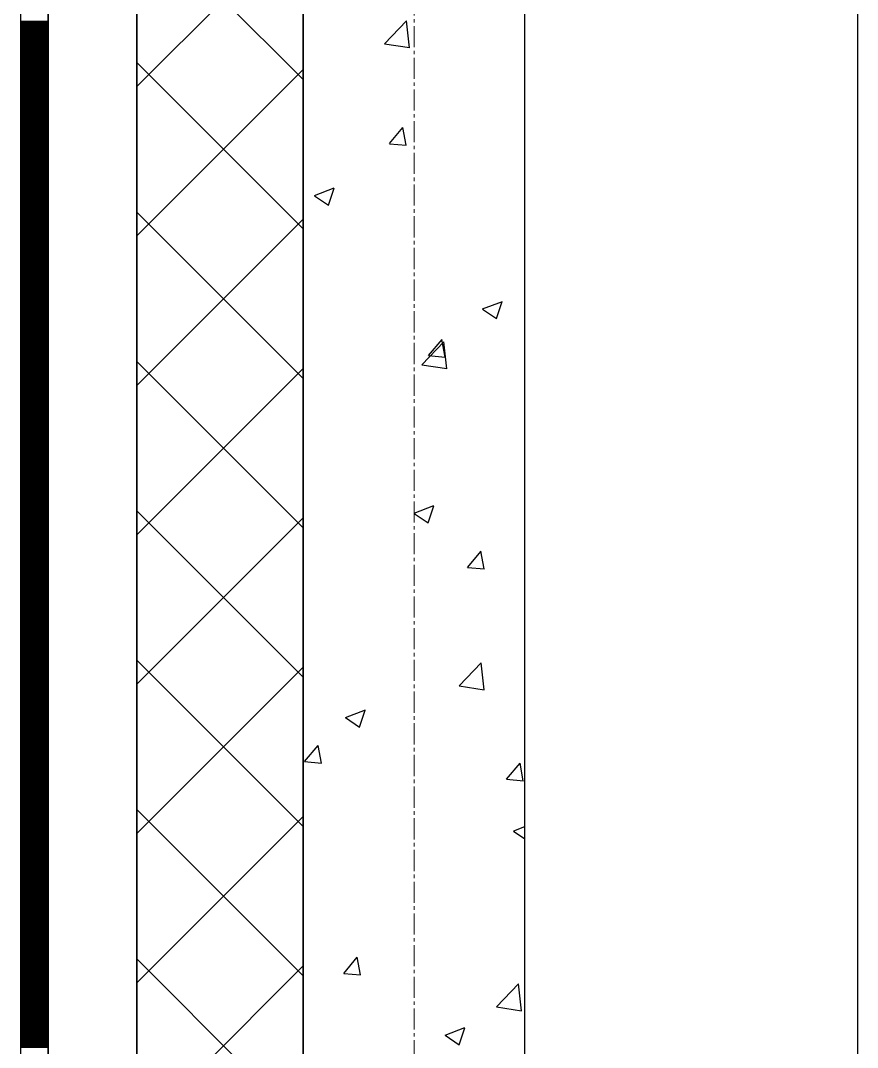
# Model space of a CAD drawing. Header units: millimetres. Extents: x -231292 to 573618, y -153144 to 564035.
# Drawn here: x 8548 to 9303, y 243517 to 244443 of the extents above; entities that cross this region are included whole.
import ezdxf

# ---------------------------------------------------------------- set-up
doc = ezdxf.new("R2010")
doc.units = ezdxf.units.MM
doc.linetypes.add('CENTER2', pattern=[28.575, 19.05, -3.175, 3.175, -3.175])
doc.layers.get('0').update_dxf_attribs({"color": 250})
for name, color, linetype, lineweight in [('АР_Стены ПЕНОблок', 250, 'Continuous', 20), ('АР_Тонкая', 250, 'Continuous', 5), ('АР_Утеплитель', 250, 'Continuous', 0), ('АР_Штриховка', 250, 'Continuous', 0), ('РД_Оси_100', 250, 'Continuous', 0)]:
    doc.layers.add(name, color=color, linetype=linetype, lineweight=lineweight)
doc.layers.add('КР_Балки-0.5', color=60, linetype='Continuous', lineweight=50, plot=False)

# ---------------------------------------------------------------- blocks, each defined once
blk = doc.blocks.new('оси_рен')
at = {"layer": 'РД_Оси_100', "color": 251, "linetype": 'CENTER2', "true_color": 0x636466}
blk.add_line((1195652.916, 135558.25), (1195652.916, 223268.25), dxfattribs=at)

msp = doc.modelspace()

# ---------------------------------------------------------------- linework, layer by layer
at = {"layer": 'АР_Стены ПЕНОблок', "color": 18, "linetype": 'Continuous', "lineweight": 25, "true_color": 0x000000}
for p, q in [((8803.243, 263866.253), (8803.243, 187666.253)), ((9003.243, 187666.253), (9003.243, 263866.253))]:
    msp.add_line(p, q, dxfattribs=at)
at = {"layer": 'АР_Тонкая', "color": 18, "linetype": 'Continuous', "lineweight": 25, "true_color": 0x000000}
for p, q in [((8548.243, 263866.253), (8548.243, 187666.253)), ((8573.243, 263866.253), (8573.243, 187666.253)), ((8573.243, 187666.253), (8573.243, 263866.253)), ((8653.243, 187666.253), (8653.243, 263866.253))]:
    msp.add_line(p, q, dxfattribs=at)
at = {"layer": 'АР_Утеплитель', "color": 18, "linetype": 'Continuous', "lineweight": 25, "true_color": 0x000000}
for p, q in [((8653.243, 263866.253), (8653.243, 187666.253)), ((8803.243, 187666.253), (8803.243, 263866.253))]:
    msp.add_line(p, q, dxfattribs=at)
at = {"layer": 'АР_Штриховка', "color": 18, "linetype": 'Continuous', "lineweight": 25, "true_color": 0x000000}
for p, q in [((8803.243, 244389.382), (8653.243, 244539.382)), ((8653.243, 244383.095), (8803.243, 244533.095)), ((8548.243, 244442.002), (8573.243, 244442.002)), ((8548.243, 244441.002), (8573.243, 244441.002)), ((8548.243, 244440.002), (8573.243, 244440.002)), ((8548.243, 244439.002), (8573.243, 244439.002)), ((8548.243, 244438.002), (8573.243, 244438.002)), ((8548.243, 244437.002), (8573.243, 244437.002)), ((8548.243, 244436.002), (8573.243, 244436.002)), ((8548.243, 244435.002), (8573.243, 244435.002)), ((8876.533, 244421.69), (8896.317, 244442.309)), ((8899.111, 244418.185), (8896.305, 244442.308)), ((8548.243, 244434.002), (8573.243, 244434.002)), ((8548.243, 244433.002), (8573.243, 244433.002)), ((8548.243, 244432.002), (8573.243, 244432.002)), ((8548.243, 244431.002), (8573.243, 244431.002)), ((8548.243, 244430.002), (8573.243, 244430.002)), ((8548.243, 244429.002), (8573.243, 244429.002)), ((8548.243, 244428.002), (8573.243, 244428.002)), ((8548.243, 244427.002), (8573.243, 244427.002)), ((8548.243, 244426.002), (8573.243, 244426.002)), ((8548.243, 244425.002), (8573.243, 244425.002)), ((8548.243, 244424.002), (8573.243, 244424.002)), ((8548.243, 244423.002), (8573.243, 244423.002)), ((8548.243, 244422.002), (8573.243, 244422.002)), ((8548.243, 244421.002), (8573.243, 244421.002)), ((8548.243, 244420.002), (8573.243, 244420.002)), ((8548.243, 244419.002), (8573.243, 244419.002)), ((8548.243, 244418.002), (8573.243, 244418.002)), ((8548.243, 244417.002), (8573.243, 244417.002)), ((8548.243, 244416.002), (8573.243, 244416.002)), ((8876.524, 244421.708), (8899.114, 244418.205)), ((8548.243, 244415.002), (8573.243, 244415.002)), ((8548.243, 244414.002), (8573.243, 244414.002)), ((8548.243, 244413.002), (8573.243, 244413.002)), ((8548.243, 244412.002), (8573.243, 244412.002)), ((8548.243, 244411.002), (8573.243, 244411.002)), ((8548.243, 244410.002), (8573.243, 244410.002)), ((8548.243, 244409.002), (8573.243, 244409.002)), ((8548.243, 244408.002), (8573.243, 244408.002)), ((8548.243, 244407.002), (8573.243, 244407.002)), ((8548.243, 244406.002), (8573.243, 244406.002)), ((8548.243, 244405.002), (8573.243, 244405.002)), ((8548.243, 244404.002), (8573.243, 244404.002)), ((8548.243, 244403.002), (8573.243, 244403.002)), ((8548.243, 244402.002), (8573.243, 244402.002)), ((8548.243, 244401.002), (8573.243, 244401.002)), ((8548.243, 244400.002), (8573.243, 244400.002)), ((8548.243, 244399.002), (8573.243, 244399.002)), ((8548.243, 244398.002), (8573.243, 244398.002)), ((8803.243, 244254.678), (8653.243, 244404.678)), ((8653.243, 244248.391), (8803.243, 244398.391)), ((8548.243, 244397.002), (8573.243, 244397.002)), ((8548.243, 244396.002), (8573.243, 244396.002)), ((8548.243, 244395.002), (8573.243, 244395.002)), ((8548.243, 244394.002), (8573.243, 244394.002)), ((8548.243, 244393.002), (8573.243, 244393.002)), ((8548.243, 244392.002), (8573.243, 244392.002)), ((8548.243, 244391.002), (8573.243, 244391.002)), ((8548.243, 244390.002), (8573.243, 244390.002)), ((8548.243, 244389.002), (8573.243, 244389.002)), ((8548.243, 244388.002), (8573.243, 244388.002)), ((8548.243, 244387.002), (8573.243, 244387.002)), ((8548.243, 244386.002), (8573.243, 244386.002)), ((8548.243, 244385.002), (8573.243, 244385.002)), ((8548.243, 244384.002), (8573.243, 244384.002)), ((8548.243, 244383.002), (8573.243, 244383.002)), ((8548.243, 244382.002), (8573.243, 244382.002)), ((8548.243, 244381.002), (8573.243, 244381.002)), ((8548.243, 244380.002), (8573.243, 244380.002)), ((8548.243, 244379.002), (8573.243, 244379.002)), ((8548.243, 244378.002), (8573.243, 244378.002)), ((8548.243, 244377.002), (8573.243, 244377.002)), ((8548.243, 244376.002), (8573.243, 244376.002)), ((8548.243, 244375.002), (8573.243, 244375.002)), ((8548.243, 244374.002), (8573.243, 244374.002)), ((8548.243, 244373.002), (8573.243, 244373.002)), ((8548.243, 244372.002), (8573.243, 244372.002)), ((8548.243, 244371.002), (8573.243, 244371.002)), ((8548.243, 244370.002), (8573.243, 244370.002)), ((8548.243, 244369.002), (8573.243, 244369.002)), ((8548.243, 244368.002), (8573.243, 244368.002)), ((8548.243, 244367.002), (8573.243, 244367.002)), ((8548.243, 244366.002), (8573.243, 244366.002)), ((8548.243, 244365.002), (8573.243, 244365.002)), ((8548.243, 244364.002), (8573.243, 244364.002)), ((8548.243, 244363.002), (8573.243, 244363.002)), ((8548.243, 244362.002), (8573.243, 244362.002)), ((8548.243, 244361.002), (8573.243, 244361.002)), ((8548.243, 244360.002), (8573.243, 244360.002)), ((8548.243, 244359.002), (8573.243, 244359.002)), ((8548.243, 244358.002), (8573.243, 244358.002)), ((8548.243, 244357.002), (8573.243, 244357.002)), ((8548.243, 244356.002), (8573.243, 244356.002)), ((8548.243, 244355.002), (8573.243, 244355.002)), ((8548.243, 244354.002), (8573.243, 244354.002)), ((8548.243, 244353.002), (8573.243, 244353.002)), ((8548.243, 244352.002), (8573.243, 244352.002)), ((8548.243, 244351.002), (8573.243, 244351.002)), ((8548.243, 244350.002), (8573.243, 244350.002)), ((8548.243, 244349.002), (8573.243, 244349.002)), ((8548.243, 244348.002), (8573.243, 244348.002)), ((8548.243, 244347.002), (8573.243, 244347.002)), ((8548.243, 244346.002), (8573.243, 244346.002)), ((8548.243, 244345.002), (8573.243, 244345.002)), ((8548.243, 244344.002), (8573.243, 244344.002)), ((8548.243, 244343.002), (8573.243, 244343.002)), ((8548.243, 244342.002), (8573.243, 244342.002)), ((8881.002, 244331.631), (8893.247, 244346.225)), ((8896.065, 244330.271), (8893.129, 244346.192)), ((8548.243, 244341.002), (8573.243, 244341.002)), ((8548.243, 244340.002), (8573.243, 244340.002)), ((8548.243, 244339.002), (8573.243, 244339.002)), ((8548.243, 244338.002), (8573.243, 244338.002)), ((8548.243, 244337.002), (8573.243, 244337.002)), ((8548.243, 244336.002), (8573.243, 244336.002)), ((8548.243, 244335.002), (8573.243, 244335.002)), ((8548.243, 244334.002), (8573.243, 244334.002)), ((8548.243, 244333.002), (8573.243, 244333.002)), ((8548.243, 244332.002), (8573.243, 244332.002)), ((8548.243, 244331.002), (8573.243, 244331.002)), ((8548.243, 244330.002), (8573.243, 244330.002)), ((8548.243, 244329.002), (8573.243, 244329.002)), ((8548.243, 244328.002), (8573.243, 244328.002)), ((8548.243, 244327.002), (8573.243, 244327.002)), ((8548.243, 244326.002), (8573.243, 244326.002)), ((8548.243, 244325.002), (8573.243, 244325.002)), ((8548.243, 244324.002), (8573.243, 244324.002)), ((8881.001, 244331.621), (8896.183, 244330.293)), ((8548.243, 244323.002), (8573.243, 244323.002)), ((8548.243, 244322.002), (8573.243, 244322.002)), ((8548.243, 244321.002), (8573.243, 244321.002)), ((8548.243, 244320.002), (8573.243, 244320.002)), ((8548.243, 244319.002), (8573.243, 244319.002)), ((8548.243, 244318.002), (8573.243, 244318.002)), ((8548.243, 244317.002), (8573.243, 244317.002)), ((8548.243, 244316.002), (8573.243, 244316.002)), ((8548.243, 244315.002), (8573.243, 244315.002)), ((8548.243, 244314.002), (8573.243, 244314.002)), ((8548.243, 244313.002), (8573.243, 244313.002)), ((8548.243, 244312.002), (8573.243, 244312.002)), ((8548.243, 244311.002), (8573.243, 244311.002)), ((8548.243, 244310.002), (8573.243, 244310.002)), ((8548.243, 244309.002), (8573.243, 244309.002)), ((8548.243, 244308.002), (8573.243, 244308.002)), ((8548.243, 244307.002), (8573.243, 244307.002)), ((8548.243, 244306.002), (8573.243, 244306.002)), ((8548.243, 244305.002), (8573.243, 244305.002)), ((8548.243, 244304.002), (8573.243, 244304.002)), ((8548.243, 244303.002), (8573.243, 244303.002)), ((8548.243, 244302.002), (8573.243, 244302.002)), ((8548.243, 244301.002), (8573.243, 244301.002)), ((8548.243, 244300.002), (8573.243, 244300.002)), ((8548.243, 244299.002), (8573.243, 244299.002)), ((8548.243, 244298.002), (8573.243, 244298.002)), ((8548.243, 244297.002), (8573.243, 244297.002)), ((8548.243, 244296.002), (8573.243, 244296.002)), ((8548.243, 244295.002), (8573.243, 244295.002)), ((8548.243, 244294.002), (8573.243, 244294.002)), ((8548.243, 244293.002), (8573.243, 244293.002)), ((8548.243, 244292.002), (8573.243, 244292.002)), ((8548.243, 244291.002), (8573.243, 244291.002)), ((8548.243, 244290.002), (8573.243, 244290.002)), ((8548.243, 244289.002), (8573.243, 244289.002)), ((8548.243, 244288.002), (8573.243, 244288.002)), ((8548.243, 244287.002), (8573.243, 244287.002)), ((8813.505, 244284.882), (8831.29, 244291.709)), ((8826.053, 244276.143), (8831.203, 244291.493)), ((8548.243, 244286.002), (8573.243, 244286.002)), ((8548.243, 244285.002), (8573.243, 244285.002)), ((8548.243, 244284.002), (8573.243, 244284.002)), ((8548.243, 244283.002), (8573.243, 244283.002)), ((8548.243, 244282.002), (8573.243, 244282.002)), ((8548.243, 244281.002), (8573.243, 244281.002)), ((8548.243, 244280.002), (8573.243, 244280.002)), ((8548.243, 244279.002), (8573.243, 244279.002)), ((8548.243, 244278.002), (8573.243, 244278.002)), ((8548.243, 244277.002), (8573.243, 244277.002)), ((8813.408, 244284.668), (8826.043, 244276.146)), ((8548.243, 244276.002), (8573.243, 244276.002)), ((8548.243, 244275.002), (8573.243, 244275.002)), ((8548.243, 244274.002), (8573.243, 244274.002)), ((8548.243, 244273.002), (8573.243, 244273.002)), ((8548.243, 244272.002), (8573.243, 244272.002)), ((8548.243, 244271.002), (8573.243, 244271.002)), ((8548.243, 244270.002), (8573.243, 244270.002)), ((8548.243, 244269.002), (8573.243, 244269.002)), ((8548.243, 244268.002), (8573.243, 244268.002)), ((8803.243, 244119.974), (8653.243, 244269.974)), ((8548.243, 244267.002), (8573.243, 244267.002)), ((8548.243, 244266.002), (8573.243, 244266.002)), ((8548.243, 244265.002), (8573.243, 244265.002)), ((8548.243, 244264.002), (8573.243, 244264.002)), ((8548.243, 244263.002), (8573.243, 244263.002)), ((8548.243, 244262.002), (8573.243, 244262.002)), ((8548.243, 244261.002), (8573.243, 244261.002)), ((8548.243, 244260.002), (8573.243, 244260.002)), ((8548.243, 244259.002), (8573.243, 244259.002)), ((8653.243, 244113.687), (8803.243, 244263.687)), ((8548.243, 244258.002), (8573.243, 244258.002)), ((8548.243, 244257.002), (8573.243, 244257.002)), ((8548.243, 244256.002), (8573.243, 244256.002)), ((8548.243, 244255.002), (8573.243, 244255.002)), ((8548.243, 244254.002), (8573.243, 244254.002)), ((8548.243, 244253.002), (8573.243, 244253.002)), ((8548.243, 244252.002), (8573.243, 244252.002)), ((8548.243, 244251.002), (8573.243, 244251.002)), ((8548.243, 244250.002), (8573.243, 244250.002)), ((8548.243, 244249.002), (8573.243, 244249.002)), ((8548.243, 244248.002), (8573.243, 244248.002)), ((8548.243, 244247.002), (8573.243, 244247.002)), ((8548.243, 244246.002), (8573.243, 244246.002)), ((8548.243, 244245.002), (8573.243, 244245.002)), ((8548.243, 244244.002), (8573.243, 244244.002)), ((8548.243, 244243.002), (8573.243, 244243.002)), ((8548.243, 244242.002), (8573.243, 244242.002)), ((8548.243, 244241.002), (8573.243, 244241.002)), ((8548.243, 244240.002), (8573.243, 244240.002)), ((8548.243, 244239.002), (8573.243, 244239.002)), ((8548.243, 244238.002), (8573.243, 244238.002)), ((8548.243, 244237.002), (8573.243, 244237.002)), ((8548.243, 244236.002), (8573.243, 244236.002)), ((8548.243, 244235.002), (8573.243, 244235.002)), ((8548.243, 244234.002), (8573.243, 244234.002)), ((8548.243, 244233.002), (8573.243, 244233.002)), ((8548.243, 244232.002), (8573.243, 244232.002)), ((8548.243, 244231.002), (8573.243, 244231.002)), ((8548.243, 244230.002), (8573.243, 244230.002)), ((8548.243, 244229.002), (8573.243, 244229.002)), ((8548.243, 244228.002), (8573.243, 244228.002)), ((8548.243, 244227.002), (8573.243, 244227.002)), ((8548.243, 244226.002), (8573.243, 244226.002)), ((8548.243, 244225.002), (8573.243, 244225.002)), ((8548.243, 244224.002), (8573.243, 244224.002)), ((8548.243, 244223.002), (8573.243, 244223.002)), ((8548.243, 244222.002), (8573.243, 244222.002)), ((8548.243, 244221.002), (8573.243, 244221.002)), ((8548.243, 244220.002), (8573.243, 244220.002)), ((8548.243, 244219.002), (8573.243, 244219.002)), ((8548.243, 244218.002), (8573.243, 244218.002)), ((8548.243, 244217.002), (8573.243, 244217.002)), ((8548.243, 244216.002), (8573.243, 244216.002)), ((8548.243, 244215.002), (8573.243, 244215.002)), ((8548.243, 244214.002), (8573.243, 244214.002)), ((8548.243, 244213.002), (8573.243, 244213.002)), ((8548.243, 244212.002), (8573.243, 244212.002)), ((8548.243, 244211.002), (8573.243, 244211.002)), ((8548.243, 244210.002), (8573.243, 244210.002)), ((8548.243, 244209.002), (8573.243, 244209.002)), ((8548.243, 244208.002), (8573.243, 244208.002)), ((8548.243, 244207.002), (8573.243, 244207.002)), ((8548.243, 244206.002), (8573.243, 244206.002)), ((8548.243, 244205.002), (8573.243, 244205.002)), ((8548.243, 244204.002), (8573.243, 244204.002)), ((8548.243, 244203.002), (8573.243, 244203.002)), ((8548.243, 244202.002), (8573.243, 244202.002)), ((8548.243, 244201.002), (8573.243, 244201.002)), ((8548.243, 244200.002), (8573.243, 244200.002)), ((8548.243, 244199.002), (8573.243, 244199.002)), ((8548.243, 244198.002), (8573.243, 244198.002)), ((8548.243, 244197.002), (8573.243, 244197.002)), ((8548.243, 244196.002), (8573.243, 244196.002)), ((8548.243, 244195.002), (8573.243, 244195.002)), ((8548.243, 244194.002), (8573.243, 244194.002)), ((8548.243, 244193.002), (8573.243, 244193.002)), ((8548.243, 244192.002), (8573.243, 244192.002)), ((8548.243, 244191.002), (8573.243, 244191.002)), ((8548.243, 244190.002), (8573.243, 244190.002)), ((8548.243, 244189.002), (8573.243, 244189.002)), ((8548.243, 244188.002), (8573.243, 244188.002)), ((8548.243, 244187.002), (8573.243, 244187.002)), ((8548.243, 244186.002), (8573.243, 244186.002)), ((8548.243, 244185.002), (8573.243, 244185.002)), ((8965.119, 244182.617), (8982.904, 244189.443)), ((8977.668, 244173.878), (8982.818, 244189.227)), ((8548.243, 244184.002), (8573.243, 244184.002)), ((8548.243, 244183.002), (8573.243, 244183.002)), ((8548.243, 244182.002), (8573.243, 244182.002)), ((8548.243, 244181.002), (8573.243, 244181.002)), ((8548.243, 244180.002), (8573.243, 244180.002)), ((8548.243, 244179.002), (8573.243, 244179.002)), ((8548.243, 244178.002), (8573.243, 244178.002)), ((8548.243, 244177.002), (8573.243, 244177.002)), ((8548.243, 244176.002), (8573.243, 244176.002)), ((8965.023, 244182.403), (8977.657, 244173.881)), ((8548.243, 244175.002), (8573.243, 244175.002)), ((8548.243, 244174.002), (8573.243, 244174.002)), ((8548.243, 244173.002), (8573.243, 244173.002)), ((8548.243, 244172.002), (8573.243, 244172.002)), ((8548.243, 244171.002), (8573.243, 244171.002)), ((8548.243, 244170.002), (8573.243, 244170.002)), ((8548.243, 244169.002), (8573.243, 244169.002)), ((8548.243, 244168.002), (8573.243, 244168.002)), ((8548.243, 244167.002), (8573.243, 244167.002)), ((8548.243, 244166.002), (8573.243, 244166.002)), ((8548.243, 244165.002), (8573.243, 244165.002)), ((8548.243, 244164.002), (8573.243, 244164.002)), ((8548.243, 244163.002), (8573.243, 244163.002)), ((8548.243, 244162.002), (8573.243, 244162.002)), ((8548.243, 244161.002), (8573.243, 244161.002)), ((8548.243, 244160.002), (8573.243, 244160.002)), ((8548.243, 244159.002), (8573.243, 244159.002)), ((8548.243, 244158.002), (8573.243, 244158.002)), ((8548.243, 244157.002), (8573.243, 244157.002)), ((8548.243, 244156.002), (8573.243, 244156.002)), ((8548.243, 244155.002), (8573.243, 244155.002)), ((8548.243, 244154.002), (8573.243, 244154.002)), ((8548.243, 244153.002), (8573.243, 244153.002)), ((8548.243, 244152.002), (8573.243, 244152.002)), ((8548.243, 244151.002), (8573.243, 244151.002)), ((8548.243, 244150.002), (8573.243, 244150.002)), ((8548.243, 244149.002), (8573.243, 244149.002)), ((8548.243, 244148.002), (8573.243, 244148.002)), ((8910.208, 244132.222), (8929.992, 244152.841)), ((8916.245, 244140.575), (8928.49, 244155.168)), ((8931.308, 244139.214), (8928.371, 244155.135)), ((8932.786, 244128.717), (8929.98, 244152.839)), ((8548.243, 244147.002), (8573.243, 244147.002)), ((8548.243, 244146.002), (8573.243, 244146.002)), ((8548.243, 244145.002), (8573.243, 244145.002)), ((8548.243, 244144.002), (8573.243, 244144.002)), ((8548.243, 244143.002), (8573.243, 244143.002)), ((8548.243, 244142.002), (8573.243, 244142.002)), ((8548.243, 244141.002), (8573.243, 244141.002)), ((8548.243, 244140.002), (8573.243, 244140.002)), ((8548.243, 244139.002), (8573.243, 244139.002)), ((8916.244, 244140.564), (8931.426, 244139.236)), ((8548.243, 244138.002), (8573.243, 244138.002)), ((8548.243, 244137.002), (8573.243, 244137.002)), ((8548.243, 244136.002), (8573.243, 244136.002)), ((8548.243, 244135.002), (8573.243, 244135.002)), ((8548.243, 244134.002), (8573.243, 244134.002)), ((8548.243, 244133.002), (8573.243, 244133.002)), ((8548.243, 244132.002), (8573.243, 244132.002)), ((8548.243, 244131.002), (8573.243, 244131.002)), ((8548.243, 244130.002), (8573.243, 244130.002)), ((8548.243, 244129.002), (8573.243, 244129.002)), ((8803.243, 243985.27), (8653.243, 244135.27)), ((8653.243, 243978.983), (8803.243, 244128.983)), ((8910.199, 244132.24), (8932.789, 244128.737)), ((8548.243, 244128.002), (8573.243, 244128.002)), ((8548.243, 244127.002), (8573.243, 244127.002)), ((8548.243, 244126.002), (8573.243, 244126.002)), ((8548.243, 244125.002), (8573.243, 244125.002)), ((8548.243, 244124.002), (8573.243, 244124.002)), ((8548.243, 244123.002), (8573.243, 244123.002)), ((8548.243, 244122.002), (8573.243, 244122.002)), ((8548.243, 244121.002), (8573.243, 244121.002)), ((8548.243, 244120.002), (8573.243, 244120.002)), ((8548.243, 244119.002), (8573.243, 244119.002)), ((8548.243, 244118.002), (8573.243, 244118.002)), ((8548.243, 244117.002), (8573.243, 244117.002)), ((8548.243, 244116.002), (8573.243, 244116.002)), ((8548.243, 244115.002), (8573.243, 244115.002)), ((8548.243, 244114.002), (8573.243, 244114.002)), ((8548.243, 244113.002), (8573.243, 244113.002)), ((8548.243, 244112.002), (8573.243, 244112.002)), ((8548.243, 244111.002), (8573.243, 244111.002)), ((8548.243, 244110.002), (8573.243, 244110.002)), ((8548.243, 244109.002), (8573.243, 244109.002)), ((8548.243, 244108.002), (8573.243, 244108.002)), ((8548.243, 244107.002), (8573.243, 244107.002)), ((8548.243, 244106.002), (8573.243, 244106.002)), ((8548.243, 244105.002), (8573.243, 244105.002)), ((8548.243, 244104.002), (8573.243, 244104.002)), ((8548.243, 244103.002), (8573.243, 244103.002)), ((8548.243, 244102.002), (8573.243, 244102.002)), ((8548.243, 244101.002), (8573.243, 244101.002)), ((8548.243, 244100.002), (8573.243, 244100.002)), ((8548.243, 244099.002), (8573.243, 244099.002)), ((8548.243, 244098.002), (8573.243, 244098.002)), ((8548.243, 244097.002), (8573.243, 244097.002)), ((8548.243, 244096.002), (8573.243, 244096.002)), ((8548.243, 244095.002), (8573.243, 244095.002)), ((8548.243, 244094.002), (8573.243, 244094.002)), ((8548.243, 244093.002), (8573.243, 244093.002)), ((8548.243, 244092.002), (8573.243, 244092.002)), ((8548.243, 244091.002), (8573.243, 244091.002)), ((8548.243, 244090.002), (8573.243, 244090.002)), ((8548.243, 244089.002), (8573.243, 244089.002)), ((8548.243, 244088.002), (8573.243, 244088.002)), ((8548.243, 244087.002), (8573.243, 244087.002)), ((8548.243, 244086.002), (8573.243, 244086.002)), ((8548.243, 244085.002), (8573.243, 244085.002)), ((8548.243, 244084.002), (8573.243, 244084.002)), ((8548.243, 244083.002), (8573.243, 244083.002)), ((8548.243, 244082.002), (8573.243, 244082.002)), ((8548.243, 244081.002), (8573.243, 244081.002)), ((8548.243, 244080.002), (8573.243, 244080.002)), ((8548.243, 244079.002), (8573.243, 244079.002)), ((8548.243, 244078.002), (8573.243, 244078.002)), ((8548.243, 244077.002), (8573.243, 244077.002)), ((8548.243, 244076.002), (8573.243, 244076.002)), ((8548.243, 244075.002), (8573.243, 244075.002)), ((8548.243, 244074.002), (8573.243, 244074.002)), ((8548.243, 244073.002), (8573.243, 244073.002)), ((8548.243, 244072.002), (8573.243, 244072.002)), ((8548.243, 244071.002), (8573.243, 244071.002)), ((8548.243, 244070.002), (8573.243, 244070.002)), ((8548.243, 244069.002), (8573.243, 244069.002)), ((8548.243, 244068.002), (8573.243, 244068.002)), ((8548.243, 244067.002), (8573.243, 244067.002)), ((8548.243, 244066.002), (8573.243, 244066.002)), ((8548.243, 244065.002), (8573.243, 244065.002)), ((8548.243, 244064.002), (8573.243, 244064.002)), ((8548.243, 244063.002), (8573.243, 244063.002)), ((8548.243, 244062.002), (8573.243, 244062.002)), ((8548.243, 244061.002), (8573.243, 244061.002)), ((8548.243, 244060.002), (8573.243, 244060.002)), ((8548.243, 244059.002), (8573.243, 244059.002)), ((8548.243, 244058.002), (8573.243, 244058.002)), ((8548.243, 244057.002), (8573.243, 244057.002)), ((8548.243, 244056.002), (8573.243, 244056.002)), ((8548.243, 244055.002), (8573.243, 244055.002)), ((8548.243, 244054.002), (8573.243, 244054.002)), ((8548.243, 244053.002), (8573.243, 244053.002)), ((8548.243, 244052.002), (8573.243, 244052.002)), ((8548.243, 244051.002), (8573.243, 244051.002)), ((8548.243, 244050.002), (8573.243, 244050.002)), ((8548.243, 244049.002), (8573.243, 244049.002)), ((8548.243, 244048.002), (8573.243, 244048.002)), ((8548.243, 244047.002), (8573.243, 244047.002)), ((8548.243, 244046.002), (8573.243, 244046.002)), ((8548.243, 244045.002), (8573.243, 244045.002)), ((8548.243, 244044.002), (8573.243, 244044.002)), ((8548.243, 244043.002), (8573.243, 244043.002)), ((8548.243, 244042.002), (8573.243, 244042.002)), ((8548.243, 244041.002), (8573.243, 244041.002)), ((8548.243, 244040.002), (8573.243, 244040.002)), ((8548.243, 244039.002), (8573.243, 244039.002)), ((8548.243, 244038.002), (8573.243, 244038.002)), ((8548.243, 244037.002), (8573.243, 244037.002)), ((8548.243, 244036.002), (8573.243, 244036.002)), ((8548.243, 244035.002), (8573.243, 244035.002)), ((8548.243, 244034.002), (8573.243, 244034.002)), ((8548.243, 244033.002), (8573.243, 244033.002)), ((8548.243, 244032.002), (8573.243, 244032.002)), ((8548.243, 244031.002), (8573.243, 244031.002)), ((8548.243, 244030.002), (8573.243, 244030.002)), ((8548.243, 244029.002), (8573.243, 244029.002)), ((8548.243, 244028.002), (8573.243, 244028.002)), ((8548.243, 244027.002), (8573.243, 244027.002)), ((8548.243, 244026.002), (8573.243, 244026.002)), ((8548.243, 244025.002), (8573.243, 244025.002)), ((8548.243, 244024.002), (8573.243, 244024.002)), ((8548.243, 244023.002), (8573.243, 244023.002)), ((8548.243, 244022.002), (8573.243, 244022.002)), ((8548.243, 244021.002), (8573.243, 244021.002)), ((8548.243, 244020.002), (8573.243, 244020.002)), ((8548.243, 244019.002), (8573.243, 244019.002)), ((8548.243, 244018.002), (8573.243, 244018.002)), ((8548.243, 244017.002), (8573.243, 244017.002)), ((8548.243, 244016.002), (8573.243, 244016.002)), ((8548.243, 244015.002), (8573.243, 244015.002)), ((8548.243, 244014.002), (8573.243, 244014.002)), ((8548.243, 244013.002), (8573.243, 244013.002)), ((8548.243, 244012.002), (8573.243, 244012.002)), ((8548.243, 244011.002), (8573.243, 244011.002)), ((8548.243, 244010.002), (8573.243, 244010.002)), ((8548.243, 244009.002), (8573.243, 244009.002)), ((8548.243, 244008.002), (8573.243, 244008.002)), ((8548.243, 244007.002), (8573.243, 244007.002)), ((8548.243, 244006.002), (8573.243, 244006.002)), ((8548.243, 244005.002), (8573.243, 244005.002)), ((8548.243, 244004.002), (8573.243, 244004.002)), ((8548.243, 244003.002), (8573.243, 244003.002)), ((8548.243, 244002.002), (8573.243, 244002.002)), ((8548.243, 244001.002), (8573.243, 244001.002)), ((8548.243, 244000.002), (8573.243, 244000.002)), ((8803.243, 243850.567), (8653.243, 244000.567)), ((8903.317, 243998.428), (8921.102, 244005.255)), ((8915.865, 243989.69), (8921.016, 244005.039)), ((8548.243, 243999.002), (8573.243, 243999.002)), ((8548.243, 243998.002), (8573.243, 243998.002)), ((8548.243, 243997.002), (8573.243, 243997.002)), ((8548.243, 243996.002), (8573.243, 243996.002)), ((8548.243, 243995.002), (8573.243, 243995.002)), ((8548.243, 243994.002), (8573.243, 243994.002)), ((8548.243, 243993.002), (8573.243, 243993.002)), ((8548.243, 243992.002), (8573.243, 243992.002)), ((8548.243, 243991.002), (8573.243, 243991.002)), ((8548.243, 243990.002), (8573.243, 243990.002)), ((8653.243, 243844.28), (8803.243, 243994.28)), ((8903.221, 243998.215), (8915.855, 243989.693)), ((8548.243, 243989.002), (8573.243, 243989.002)), ((8548.243, 243988.002), (8573.243, 243988.002)), ((8548.243, 243987.002), (8573.243, 243987.002)), ((8548.243, 243986.002), (8573.243, 243986.002)), ((8548.243, 243985.002), (8573.243, 243985.002)), ((8548.243, 243984.002), (8573.243, 243984.002)), ((8548.243, 243983.002), (8573.243, 243983.002)), ((8548.243, 243982.002), (8573.243, 243982.002)), ((8548.243, 243981.002), (8573.243, 243981.002)), ((8548.243, 243980.002), (8573.243, 243980.002)), ((8548.243, 243979.002), (8573.243, 243979.002)), ((8548.243, 243978.002), (8573.243, 243978.002)), ((8548.243, 243977.002), (8573.243, 243977.002)), ((8548.243, 243976.002), (8573.243, 243976.002)), ((8548.243, 243975.002), (8573.243, 243975.002)), ((8548.243, 243974.002), (8573.243, 243974.002)), ((8548.243, 243973.002), (8573.243, 243973.002)), ((8548.243, 243972.002), (8573.243, 243972.002)), ((8548.243, 243971.002), (8573.243, 243971.002)), ((8548.243, 243970.002), (8573.243, 243970.002)), ((8548.243, 243969.002), (8573.243, 243969.002)), ((8548.243, 243968.002), (8573.243, 243968.002)), ((8548.243, 243967.002), (8573.243, 243967.002)), ((8548.243, 243966.002), (8573.243, 243966.002)), ((8548.243, 243965.002), (8573.243, 243965.002)), ((8548.243, 243964.002), (8573.243, 243964.002)), ((8548.243, 243963.002), (8573.243, 243963.002)), ((8951.489, 243949.518), (8963.734, 243964.111)), ((8966.551, 243948.157), (8963.614, 243964.079)), ((8548.243, 243962.002), (8573.243, 243962.002)), ((8548.243, 243961.002), (8573.243, 243961.002)), ((8548.243, 243960.002), (8573.243, 243960.002)), ((8548.243, 243959.002), (8573.243, 243959.002)), ((8548.243, 243958.002), (8573.243, 243958.002)), ((8548.243, 243957.002), (8573.243, 243957.002)), ((8548.243, 243956.002), (8573.243, 243956.002)), ((8548.243, 243955.002), (8573.243, 243955.002)), ((8548.243, 243954.002), (8573.243, 243954.002)), ((8548.243, 243953.002), (8573.243, 243953.002)), ((8548.243, 243952.002), (8573.243, 243952.002)), ((8548.243, 243951.002), (8573.243, 243951.002)), ((8548.243, 243950.002), (8573.243, 243950.002)), ((8548.243, 243949.002), (8573.243, 243949.002)), ((8548.243, 243948.002), (8573.243, 243948.002)), ((8548.243, 243947.002), (8573.243, 243947.002)), ((8548.243, 243946.002), (8573.243, 243946.002)), ((8548.243, 243945.002), (8573.243, 243945.002)), ((8548.243, 243944.002), (8573.243, 243944.002)), ((8951.488, 243949.508), (8966.67, 243948.179)), ((8548.243, 243943.002), (8573.243, 243943.002)), ((8548.243, 243942.002), (8573.243, 243942.002)), ((8548.243, 243941.002), (8573.243, 243941.002)), ((8548.243, 243940.002), (8573.243, 243940.002)), ((8548.243, 243939.002), (8573.243, 243939.002)), ((8548.243, 243938.002), (8573.243, 243938.002)), ((8548.243, 243937.002), (8573.243, 243937.002)), ((8548.243, 243936.002), (8573.243, 243936.002)), ((8548.243, 243935.002), (8573.243, 243935.002)), ((8548.243, 243934.002), (8573.243, 243934.002)), ((8548.243, 243933.002), (8573.243, 243933.002)), ((8548.243, 243932.002), (8573.243, 243932.002)), ((8548.243, 243931.002), (8573.243, 243931.002)), ((8548.243, 243930.002), (8573.243, 243930.002)), ((8548.243, 243929.002), (8573.243, 243929.002)), ((8548.243, 243928.002), (8573.243, 243928.002)), ((8548.243, 243927.002), (8573.243, 243927.002)), ((8548.243, 243926.002), (8573.243, 243926.002)), ((8548.243, 243925.002), (8573.243, 243925.002)), ((8548.243, 243924.002), (8573.243, 243924.002)), ((8548.243, 243923.002), (8573.243, 243923.002)), ((8548.243, 243922.002), (8573.243, 243922.002)), ((8548.243, 243921.002), (8573.243, 243921.002)), ((8548.243, 243920.002), (8573.243, 243920.002)), ((8548.243, 243919.002), (8573.243, 243919.002)), ((8548.243, 243918.002), (8573.243, 243918.002)), ((8548.243, 243917.002), (8573.243, 243917.002)), ((8548.243, 243916.002), (8573.243, 243916.002)), ((8548.243, 243915.002), (8573.243, 243915.002)), ((8548.243, 243914.002), (8573.243, 243914.002)), ((8548.243, 243913.002), (8573.243, 243913.002)), ((8548.243, 243912.002), (8573.243, 243912.002)), ((8548.243, 243911.002), (8573.243, 243911.002)), ((8548.243, 243910.002), (8573.243, 243910.002)), ((8548.243, 243909.002), (8573.243, 243909.002)), ((8548.243, 243908.002), (8573.243, 243908.002)), ((8548.243, 243907.002), (8573.243, 243907.002)), ((8548.243, 243906.002), (8573.243, 243906.002)), ((8548.243, 243905.002), (8573.243, 243905.002)), ((8548.243, 243904.002), (8573.243, 243904.002)), ((8548.243, 243903.002), (8573.243, 243903.002)), ((8548.243, 243902.002), (8573.243, 243902.002)), ((8548.243, 243901.002), (8573.243, 243901.002)), ((8548.243, 243900.002), (8573.243, 243900.002)), ((8548.243, 243899.002), (8573.243, 243899.002)), ((8548.243, 243898.002), (8573.243, 243898.002)), ((8548.243, 243897.002), (8573.243, 243897.002)), ((8548.243, 243896.002), (8573.243, 243896.002)), ((8548.243, 243895.002), (8573.243, 243895.002)), ((8548.243, 243894.002), (8573.243, 243894.002)), ((8548.243, 243893.002), (8573.243, 243893.002)), ((8548.243, 243892.002), (8573.243, 243892.002)), ((8548.243, 243891.002), (8573.243, 243891.002)), ((8548.243, 243890.002), (8573.243, 243890.002)), ((8548.243, 243889.002), (8573.243, 243889.002)), ((8548.243, 243888.002), (8573.243, 243888.002)), ((8548.243, 243887.002), (8573.243, 243887.002)), ((8548.243, 243886.002), (8573.243, 243886.002)), ((8548.243, 243885.002), (8573.243, 243885.002)), ((8548.243, 243884.002), (8573.243, 243884.002)), ((8548.243, 243883.002), (8573.243, 243883.002)), ((8548.243, 243882.002), (8573.243, 243882.002)), ((8548.243, 243881.002), (8573.243, 243881.002)), ((8548.243, 243880.002), (8573.243, 243880.002)), ((8548.243, 243879.002), (8573.243, 243879.002)), ((8548.243, 243878.002), (8573.243, 243878.002)), ((8548.243, 243877.002), (8573.243, 243877.002)), ((8548.243, 243876.002), (8573.243, 243876.002)), ((8548.243, 243875.002), (8573.243, 243875.002)), ((8548.243, 243874.002), (8573.243, 243874.002)), ((8548.243, 243873.002), (8573.243, 243873.002)), ((8548.243, 243872.002), (8573.243, 243872.002)), ((8548.243, 243871.002), (8573.243, 243871.002)), ((8548.243, 243870.002), (8573.243, 243870.002)), ((8548.243, 243869.002), (8573.243, 243869.002)), ((8548.243, 243868.002), (8573.243, 243868.002)), ((8548.243, 243867.002), (8573.243, 243867.002)), ((8548.243, 243866.002), (8573.243, 243866.002)), ((8548.243, 243865.002), (8573.243, 243865.002)), ((8548.243, 243864.002), (8573.243, 243864.002)), ((8548.243, 243863.002), (8573.243, 243863.002)), ((8548.243, 243862.002), (8573.243, 243862.002)), ((8548.243, 243861.002), (8573.243, 243861.002)), ((8803.243, 243715.863), (8653.243, 243865.863)), ((8943.883, 243842.753), (8963.666, 243863.372)), ((8966.461, 243839.248), (8963.654, 243863.371)), ((8548.243, 243860.002), (8573.243, 243860.002)), ((8548.243, 243859.002), (8573.243, 243859.002)), ((8548.243, 243858.002), (8573.243, 243858.002)), ((8548.243, 243857.002), (8573.243, 243857.002)), ((8548.243, 243856.002), (8573.243, 243856.002)), ((8548.243, 243855.002), (8573.243, 243855.002)), ((8548.243, 243854.002), (8573.243, 243854.002)), ((8548.243, 243853.002), (8573.243, 243853.002)), ((8548.243, 243852.002), (8573.243, 243852.002)), ((8548.243, 243851.002), (8573.243, 243851.002)), ((8653.243, 243709.576), (8803.243, 243859.576)), ((8548.243, 243850.002), (8573.243, 243850.002)), ((8548.243, 243849.002), (8573.243, 243849.002)), ((8548.243, 243848.002), (8573.243, 243848.002)), ((8548.243, 243847.002), (8573.243, 243847.002)), ((8548.243, 243846.002), (8573.243, 243846.002)), ((8548.243, 243845.002), (8573.243, 243845.002)), ((8548.243, 243844.002), (8573.243, 243844.002)), ((8548.243, 243843.002), (8573.243, 243843.002)), ((8548.243, 243842.002), (8573.243, 243842.002)), ((8943.874, 243842.772), (8966.464, 243839.269)), ((8548.243, 243841.002), (8573.243, 243841.002)), ((8548.243, 243840.002), (8573.243, 243840.002)), ((8548.243, 243839.002), (8573.243, 243839.002)), ((8548.243, 243838.002), (8573.243, 243838.002)), ((8548.243, 243837.002), (8573.243, 243837.002)), ((8548.243, 243836.002), (8573.243, 243836.002)), ((8548.243, 243835.002), (8573.243, 243835.002)), ((8548.243, 243834.002), (8573.243, 243834.002)), ((8548.243, 243833.002), (8573.243, 243833.002)), ((8548.243, 243832.002), (8573.243, 243832.002)), ((8548.243, 243831.002), (8573.243, 243831.002)), ((8548.243, 243830.002), (8573.243, 243830.002)), ((8548.243, 243829.002), (8573.243, 243829.002)), ((8548.243, 243828.002), (8573.243, 243828.002)), ((8548.243, 243827.002), (8573.243, 243827.002)), ((8548.243, 243826.002), (8573.243, 243826.002)), ((8548.243, 243825.002), (8573.243, 243825.002)), ((8548.243, 243824.002), (8573.243, 243824.002)), ((8548.243, 243823.002), (8573.243, 243823.002)), ((8548.243, 243822.002), (8573.243, 243822.002)), ((8548.243, 243821.002), (8573.243, 243821.002)), ((8548.243, 243820.002), (8573.243, 243820.002)), ((8548.243, 243819.002), (8573.243, 243819.002)), ((8548.243, 243818.002), (8573.243, 243818.002)), ((8548.243, 243817.002), (8573.243, 243817.002)), ((8548.243, 243816.002), (8573.243, 243816.002)), ((8548.243, 243815.002), (8573.243, 243815.002)), ((8548.243, 243814.002), (8573.243, 243814.002)), ((8841.419, 243814.027), (8854.053, 243805.505)), ((8841.515, 243814.24), (8859.3, 243821.067)), ((8854.063, 243805.502), (8859.214, 243820.851)), ((8548.243, 243813.002), (8573.243, 243813.002)), ((8548.243, 243812.002), (8573.243, 243812.002)), ((8548.243, 243811.002), (8573.243, 243811.002)), ((8548.243, 243810.002), (8573.243, 243810.002)), ((8548.243, 243809.002), (8573.243, 243809.002)), ((8548.243, 243808.002), (8573.243, 243808.002)), ((8548.243, 243807.002), (8573.243, 243807.002)), ((8548.243, 243806.002), (8573.243, 243806.002)), ((8548.243, 243805.002), (8573.243, 243805.002)), ((8548.243, 243804.002), (8573.243, 243804.002)), ((8548.243, 243803.002), (8573.243, 243803.002)), ((8548.243, 243802.002), (8573.243, 243802.002)), ((8548.243, 243801.002), (8573.243, 243801.002)), ((8548.243, 243800.002), (8573.243, 243800.002)), ((8548.243, 243799.002), (8573.243, 243799.002)), ((8548.243, 243798.002), (8573.243, 243798.002)), ((8548.243, 243797.002), (8573.243, 243797.002)), ((8548.243, 243796.002), (8573.243, 243796.002)), ((8548.243, 243795.002), (8573.243, 243795.002)), ((8548.243, 243794.002), (8573.243, 243794.002)), ((8548.243, 243793.002), (8573.243, 243793.002)), ((8548.243, 243792.002), (8573.243, 243792.002)), ((8548.243, 243791.002), (8573.243, 243791.002)), ((8548.243, 243790.002), (8573.243, 243790.002)), ((8548.243, 243789.002), (8573.243, 243789.002)), ((8548.243, 243788.002), (8573.243, 243788.002)), ((8548.243, 243787.002), (8573.243, 243787.002)), ((8804.548, 243774.4), (8816.793, 243788.993)), ((8819.61, 243773.039), (8816.673, 243788.961)), ((8548.243, 243786.002), (8573.243, 243786.002)), ((8548.243, 243785.002), (8573.243, 243785.002)), ((8548.243, 243784.002), (8573.243, 243784.002)), ((8548.243, 243783.002), (8573.243, 243783.002)), ((8548.243, 243782.002), (8573.243, 243782.002)), ((8548.243, 243781.002), (8573.243, 243781.002)), ((8548.243, 243780.002), (8573.243, 243780.002)), ((8548.243, 243779.002), (8573.243, 243779.002)), ((8548.243, 243778.002), (8573.243, 243778.002)), ((8548.243, 243777.002), (8573.243, 243777.002)), ((8548.243, 243776.002), (8573.243, 243776.002)), ((8548.243, 243775.002), (8573.243, 243775.002)), ((8548.243, 243774.002), (8573.243, 243774.002)), ((8548.243, 243773.002), (8573.243, 243773.002)), ((8548.243, 243772.002), (8573.243, 243772.002)), ((8548.243, 243771.002), (8573.243, 243771.002)), ((8548.243, 243770.002), (8573.243, 243770.002)), ((8548.243, 243769.002), (8573.243, 243769.002)), ((8548.243, 243768.002), (8573.243, 243768.002)), ((8804.547, 243774.39), (8819.729, 243773.062)), ((8986.732, 243758.461), (8998.977, 243773.054)), ((9001.794, 243757.1), (8998.857, 243773.022)), ((8548.243, 243767.002), (8573.243, 243767.002)), ((8548.243, 243766.002), (8573.243, 243766.002)), ((8548.243, 243765.002), (8573.243, 243765.002)), ((8548.243, 243764.002), (8573.243, 243764.002)), ((8548.243, 243763.002), (8573.243, 243763.002)), ((8548.243, 243762.002), (8573.243, 243762.002)), ((8548.243, 243761.002), (8573.243, 243761.002)), ((8548.243, 243760.002), (8573.243, 243760.002)), ((8548.243, 243759.002), (8573.243, 243759.002)), ((8986.731, 243758.451), (9001.913, 243757.122)), ((8548.243, 243758.002), (8573.243, 243758.002)), ((8548.243, 243757.002), (8573.243, 243757.002)), ((8548.243, 243756.002), (8573.243, 243756.002)), ((8548.243, 243755.002), (8573.243, 243755.002)), ((8548.243, 243754.002), (8573.243, 243754.002)), ((8548.243, 243753.002), (8573.243, 243753.002)), ((8548.243, 243752.002), (8573.243, 243752.002)), ((8548.243, 243751.002), (8573.243, 243751.002)), ((8548.243, 243750.002), (8573.243, 243750.002)), ((8548.243, 243749.002), (8573.243, 243749.002)), ((8548.243, 243748.002), (8573.243, 243748.002)), ((8548.243, 243747.002), (8573.243, 243747.002)), ((8548.243, 243746.002), (8573.243, 243746.002)), ((8548.243, 243745.002), (8573.243, 243745.002)), ((8548.243, 243744.002), (8573.243, 243744.002)), ((8548.243, 243743.002), (8573.243, 243743.002)), ((8548.243, 243742.002), (8573.243, 243742.002)), ((8548.243, 243741.002), (8573.243, 243741.002)), ((8548.243, 243740.002), (8573.243, 243740.002)), ((8548.243, 243739.002), (8573.243, 243739.002)), ((8548.243, 243738.002), (8573.243, 243738.002)), ((8548.243, 243737.002), (8573.243, 243737.002)), ((8548.243, 243736.002), (8573.243, 243736.002)), ((8548.243, 243735.002), (8573.243, 243735.002)), ((8548.243, 243734.002), (8573.243, 243734.002)), ((8548.243, 243733.002), (8573.243, 243733.002)), ((8548.243, 243732.002), (8573.243, 243732.002)), ((8548.243, 243731.002), (8573.243, 243731.002)), ((8803.243, 243581.159), (8653.243, 243731.159)), ((8548.243, 243730.002), (8573.243, 243730.002)), ((8548.243, 243729.002), (8573.243, 243729.002)), ((8548.243, 243728.002), (8573.243, 243728.002)), ((8548.243, 243727.002), (8573.243, 243727.002)), ((8548.243, 243726.002), (8573.243, 243726.002)), ((8548.243, 243725.002), (8573.243, 243725.002)), ((8548.243, 243724.002), (8573.243, 243724.002)), ((8548.243, 243723.002), (8573.243, 243723.002)), ((8548.243, 243722.002), (8573.243, 243722.002)), ((8653.243, 243574.872), (8803.243, 243724.872)), ((8548.243, 243721.002), (8573.243, 243721.002)), ((8548.243, 243720.002), (8573.243, 243720.002)), ((8548.243, 243719.002), (8573.243, 243719.002)), ((8548.243, 243718.002), (8573.243, 243718.002)), ((8548.243, 243717.002), (8573.243, 243717.002)), ((8548.243, 243716.002), (8573.243, 243716.002)), ((8548.243, 243715.002), (8573.243, 243715.002)), ((8548.243, 243714.002), (8573.243, 243714.002)), ((8548.243, 243713.002), (8573.243, 243713.002)), ((8993.13, 243711.975), (9003.243, 243715.857)), ((8548.243, 243712.002), (8573.243, 243712.002)), ((8548.243, 243711.002), (8573.243, 243711.002)), ((8548.243, 243710.002), (8573.243, 243710.002)), ((8548.243, 243709.002), (8573.243, 243709.002)), ((8548.243, 243708.002), (8573.243, 243708.002)), ((8548.243, 243707.002), (8573.243, 243707.002)), ((8548.243, 243706.002), (8573.243, 243706.002)), ((8548.243, 243705.002), (8573.243, 243705.002)), ((8548.243, 243704.002), (8573.243, 243704.002)), ((8548.243, 243703.002), (8573.243, 243703.002)), ((8993.033, 243711.762), (9003.243, 243704.875)), ((8548.243, 243702.002), (8573.243, 243702.002)), ((8548.243, 243701.002), (8573.243, 243701.002)), ((8548.243, 243700.002), (8573.243, 243700.002)), ((8548.243, 243699.002), (8573.243, 243699.002)), ((8548.243, 243698.002), (8573.243, 243698.002)), ((8548.243, 243697.002), (8573.243, 243697.002)), ((8548.243, 243696.002), (8573.243, 243696.002)), ((8548.243, 243695.002), (8573.243, 243695.002)), ((8548.243, 243694.002), (8573.243, 243694.002)), ((8548.243, 243693.002), (8573.243, 243693.002)), ((8548.243, 243692.002), (8573.243, 243692.002)), ((8548.243, 243691.002), (8573.243, 243691.002)), ((8548.243, 243690.002), (8573.243, 243690.002)), ((8548.243, 243689.002), (8573.243, 243689.002)), ((8548.243, 243688.002), (8573.243, 243688.002)), ((8548.243, 243687.002), (8573.243, 243687.002)), ((8548.243, 243686.002), (8573.243, 243686.002)), ((8548.243, 243685.002), (8573.243, 243685.002)), ((8548.243, 243684.002), (8573.243, 243684.002)), ((8548.243, 243683.002), (8573.243, 243683.002)), ((8548.243, 243682.002), (8573.243, 243682.002)), ((8548.243, 243681.002), (8573.243, 243681.002)), ((8548.243, 243680.002), (8573.243, 243680.002)), ((8548.243, 243679.002), (8573.243, 243679.002)), ((8548.243, 243678.002), (8573.243, 243678.002)), ((8548.243, 243677.002), (8573.243, 243677.002)), ((8548.243, 243676.002), (8573.243, 243676.002)), ((8548.243, 243675.002), (8573.243, 243675.002)), ((8548.243, 243674.002), (8573.243, 243674.002)), ((8548.243, 243673.002), (8573.243, 243673.002)), ((8548.243, 243672.002), (8573.243, 243672.002)), ((8548.243, 243671.002), (8573.243, 243671.002)), ((8548.243, 243670.002), (8573.243, 243670.002)), ((8548.243, 243669.002), (8573.243, 243669.002)), ((8548.243, 243668.002), (8573.243, 243668.002)), ((8548.243, 243667.002), (8573.243, 243667.002)), ((8548.243, 243666.002), (8573.243, 243666.002)), ((8548.243, 243665.002), (8573.243, 243665.002)), ((8548.243, 243664.002), (8573.243, 243664.002)), ((8548.243, 243663.002), (8573.243, 243663.002)), ((8548.243, 243662.002), (8573.243, 243662.002)), ((8548.243, 243661.002), (8573.243, 243661.002)), ((8548.243, 243660.002), (8573.243, 243660.002)), ((8548.243, 243659.002), (8573.243, 243659.002)), ((8548.243, 243658.002), (8573.243, 243658.002)), ((8548.243, 243657.002), (8573.243, 243657.002)), ((8548.243, 243656.002), (8573.243, 243656.002)), ((8548.243, 243655.002), (8573.243, 243655.002)), ((8548.243, 243654.002), (8573.243, 243654.002)), ((8548.243, 243653.002), (8573.243, 243653.002)), ((8548.243, 243652.002), (8573.243, 243652.002)), ((8548.243, 243651.002), (8573.243, 243651.002)), ((8548.243, 243650.002), (8573.243, 243650.002)), ((8548.243, 243649.002), (8573.243, 243649.002)), ((8548.243, 243648.002), (8573.243, 243648.002)), ((8548.243, 243647.002), (8573.243, 243647.002)), ((8548.243, 243646.002), (8573.243, 243646.002)), ((8548.243, 243645.002), (8573.243, 243645.002)), ((8548.243, 243644.002), (8573.243, 243644.002)), ((8548.243, 243643.002), (8573.243, 243643.002)), ((8548.243, 243642.002), (8573.243, 243642.002)), ((8548.243, 243641.002), (8573.243, 243641.002)), ((8548.243, 243640.002), (8573.243, 243640.002)), ((8548.243, 243639.002), (8573.243, 243639.002)), ((8548.243, 243638.002), (8573.243, 243638.002)), ((8548.243, 243637.002), (8573.243, 243637.002)), ((8548.243, 243636.002), (8573.243, 243636.002)), ((8548.243, 243635.002), (8573.243, 243635.002)), ((8548.243, 243634.002), (8573.243, 243634.002)), ((8548.243, 243633.002), (8573.243, 243633.002)), ((8548.243, 243632.002), (8573.243, 243632.002)), ((8548.243, 243631.002), (8573.243, 243631.002)), ((8548.243, 243630.002), (8573.243, 243630.002)), ((8548.243, 243629.002), (8573.243, 243629.002)), ((8548.243, 243628.002), (8573.243, 243628.002)), ((8548.243, 243627.002), (8573.243, 243627.002)), ((8548.243, 243626.002), (8573.243, 243626.002)), ((8548.243, 243625.002), (8573.243, 243625.002)), ((8548.243, 243624.002), (8573.243, 243624.002)), ((8548.243, 243623.002), (8573.243, 243623.002)), ((8548.243, 243622.002), (8573.243, 243622.002)), ((8548.243, 243621.002), (8573.243, 243621.002)), ((8548.243, 243620.002), (8573.243, 243620.002)), ((8548.243, 243619.002), (8573.243, 243619.002)), ((8548.243, 243618.002), (8573.243, 243618.002)), ((8548.243, 243617.002), (8573.243, 243617.002)), ((8548.243, 243616.002), (8573.243, 243616.002)), ((8548.243, 243615.002), (8573.243, 243615.002)), ((8548.243, 243614.002), (8573.243, 243614.002)), ((8548.243, 243613.002), (8573.243, 243613.002)), ((8548.243, 243612.002), (8573.243, 243612.002)), ((8548.243, 243611.002), (8573.243, 243611.002)), ((8548.243, 243610.002), (8573.243, 243610.002)), ((8548.243, 243609.002), (8573.243, 243609.002)), ((8548.243, 243608.002), (8573.243, 243608.002)), ((8548.243, 243607.002), (8573.243, 243607.002)), ((8548.243, 243606.002), (8573.243, 243606.002)), ((8548.243, 243605.002), (8573.243, 243605.002)), ((8548.243, 243604.002), (8573.243, 243604.002)), ((8548.243, 243603.002), (8573.243, 243603.002)), ((8548.243, 243602.002), (8573.243, 243602.002)), ((8548.243, 243601.002), (8573.243, 243601.002)), ((8548.243, 243600.002), (8573.243, 243600.002)), ((8548.243, 243599.002), (8573.243, 243599.002)), ((8548.243, 243598.002), (8573.243, 243598.002)), ((8548.243, 243597.002), (8573.243, 243597.002)), ((8548.243, 243596.002), (8573.243, 243596.002)), ((8548.243, 243595.002), (8573.243, 243595.002)), ((8548.243, 243594.002), (8573.243, 243594.002)), ((8548.243, 243593.002), (8573.243, 243593.002)), ((8548.243, 243592.002), (8573.243, 243592.002)), ((8803.243, 243446.455), (8653.243, 243596.455)), ((8839.791, 243583.343), (8852.036, 243597.936)), ((8854.853, 243581.982), (8851.916, 243597.904)), ((8548.243, 243591.002), (8573.243, 243591.002)), ((8548.243, 243590.002), (8573.243, 243590.002)), ((8548.243, 243589.002), (8573.243, 243589.002)), ((8548.243, 243588.002), (8573.243, 243588.002)), ((8548.243, 243587.002), (8573.243, 243587.002)), ((8548.243, 243586.002), (8573.243, 243586.002)), ((8548.243, 243585.002), (8573.243, 243585.002)), ((8548.243, 243584.002), (8573.243, 243584.002)), ((8548.243, 243583.002), (8573.243, 243583.002)), ((8653.243, 243440.168), (8803.243, 243590.168)), ((8839.79, 243583.333), (8854.972, 243582.005)), ((8548.243, 243582.002), (8573.243, 243582.002)), ((8548.243, 243581.002), (8573.243, 243581.002)), ((8548.243, 243580.002), (8573.243, 243580.002)), ((8548.243, 243579.002), (8573.243, 243579.002)), ((8548.243, 243578.002), (8573.243, 243578.002)), ((8548.243, 243577.002), (8573.243, 243577.002)), ((8548.243, 243576.002), (8573.243, 243576.002)), ((8548.243, 243575.002), (8573.243, 243575.002)), ((8548.243, 243574.002), (8573.243, 243574.002)), ((8977.558, 243553.285), (8997.341, 243573.904)), ((9000.135, 243549.78), (8997.329, 243573.902)), ((8548.243, 243573.002), (8573.243, 243573.002)), ((8548.243, 243572.002), (8573.243, 243572.002)), ((8548.243, 243571.002), (8573.243, 243571.002)), ((8548.243, 243570.002), (8573.243, 243570.002)), ((8548.243, 243569.002), (8573.243, 243569.002)), ((8548.243, 243568.002), (8573.243, 243568.002)), ((8548.243, 243567.002), (8573.243, 243567.002)), ((8548.243, 243566.002), (8573.243, 243566.002)), ((8548.243, 243565.002), (8573.243, 243565.002)), ((8548.243, 243564.002), (8573.243, 243564.002)), ((8548.243, 243563.002), (8573.243, 243563.002)), ((8548.243, 243562.002), (8573.243, 243562.002)), ((8548.243, 243561.002), (8573.243, 243561.002)), ((8548.243, 243560.002), (8573.243, 243560.002)), ((8548.243, 243559.002), (8573.243, 243559.002)), ((8548.243, 243558.002), (8573.243, 243558.002)), ((8548.243, 243557.002), (8573.243, 243557.002)), ((8548.243, 243556.002), (8573.243, 243556.002)), ((8548.243, 243555.002), (8573.243, 243555.002)), ((8548.243, 243554.002), (8573.243, 243554.002)), ((8548.243, 243553.002), (8573.243, 243553.002)), ((8548.243, 243552.002), (8573.243, 243552.002)), ((8548.243, 243551.002), (8573.243, 243551.002)), ((8548.243, 243550.002), (8573.243, 243550.002)), ((8548.243, 243549.002), (8573.243, 243549.002)), ((8548.243, 243548.002), (8573.243, 243548.002)), ((8548.243, 243547.002), (8573.243, 243547.002)), ((8548.243, 243546.002), (8573.243, 243546.002)), ((8977.549, 243553.304), (9000.139, 243549.801)), ((8548.243, 243545.002), (8573.243, 243545.002)), ((8548.243, 243544.002), (8573.243, 243544.002)), ((8548.243, 243543.002), (8573.243, 243543.002)), ((8548.243, 243542.002), (8573.243, 243542.002)), ((8548.243, 243541.002), (8573.243, 243541.002)), ((8548.243, 243540.002), (8573.243, 243540.002)), ((8548.243, 243539.002), (8573.243, 243539.002)), ((8548.243, 243538.002), (8573.243, 243538.002)), ((8548.243, 243537.002), (8573.243, 243537.002)), ((8548.243, 243536.002), (8573.243, 243536.002)), ((8548.243, 243535.002), (8573.243, 243535.002)), ((8548.243, 243534.002), (8573.243, 243534.002)), ((8548.243, 243533.002), (8573.243, 243533.002)), ((8548.243, 243532.002), (8573.243, 243532.002)), ((8548.243, 243531.002), (8573.243, 243531.002)), ((8548.243, 243530.002), (8573.243, 243530.002)), ((8548.243, 243529.002), (8573.243, 243529.002)), ((8548.243, 243528.002), (8573.243, 243528.002)), ((8548.243, 243527.002), (8573.243, 243527.002)), ((8931.231, 243527.574), (8943.866, 243519.052)), ((8931.328, 243527.787), (8949.112, 243534.614)), ((8943.876, 243519.049), (8949.026, 243534.398)), ((8548.243, 243526.002), (8573.243, 243526.002)), ((8548.243, 243525.002), (8573.243, 243525.002)), ((8548.243, 243524.002), (8573.243, 243524.002)), ((8548.243, 243523.002), (8573.243, 243523.002)), ((8548.243, 243522.002), (8573.243, 243522.002)), ((8548.243, 243521.002), (8573.243, 243521.002)), ((8548.243, 243520.002), (8573.243, 243520.002)), ((8548.243, 243519.002), (8573.243, 243519.002)), ((8548.243, 243518.002), (8573.243, 243518.002)), ((8548.243, 243517.002), (8573.243, 243517.002))]:
    msp.add_line(p, q, dxfattribs=at)
at = {"layer": 'КР_Балки-0.5', "color": 18, "lineweight": 25, "ltscale": 200, "true_color": 0x000000}
for p, q in [((8803.244, 237366.253), (8803.244, 263866.253)), ((9303.244, 263866.253), (9303.244, 237366.253))]:
    msp.add_line(p, q, dxfattribs=at)

# ---------------------------------------------------------------- block references
at = {"rotation": 359.999868838025}
msp.add_blockref('оси_рен', (-1186750.035, 50655.808), dxfattribs=at)

doc.saveas('drawing.dxf')
